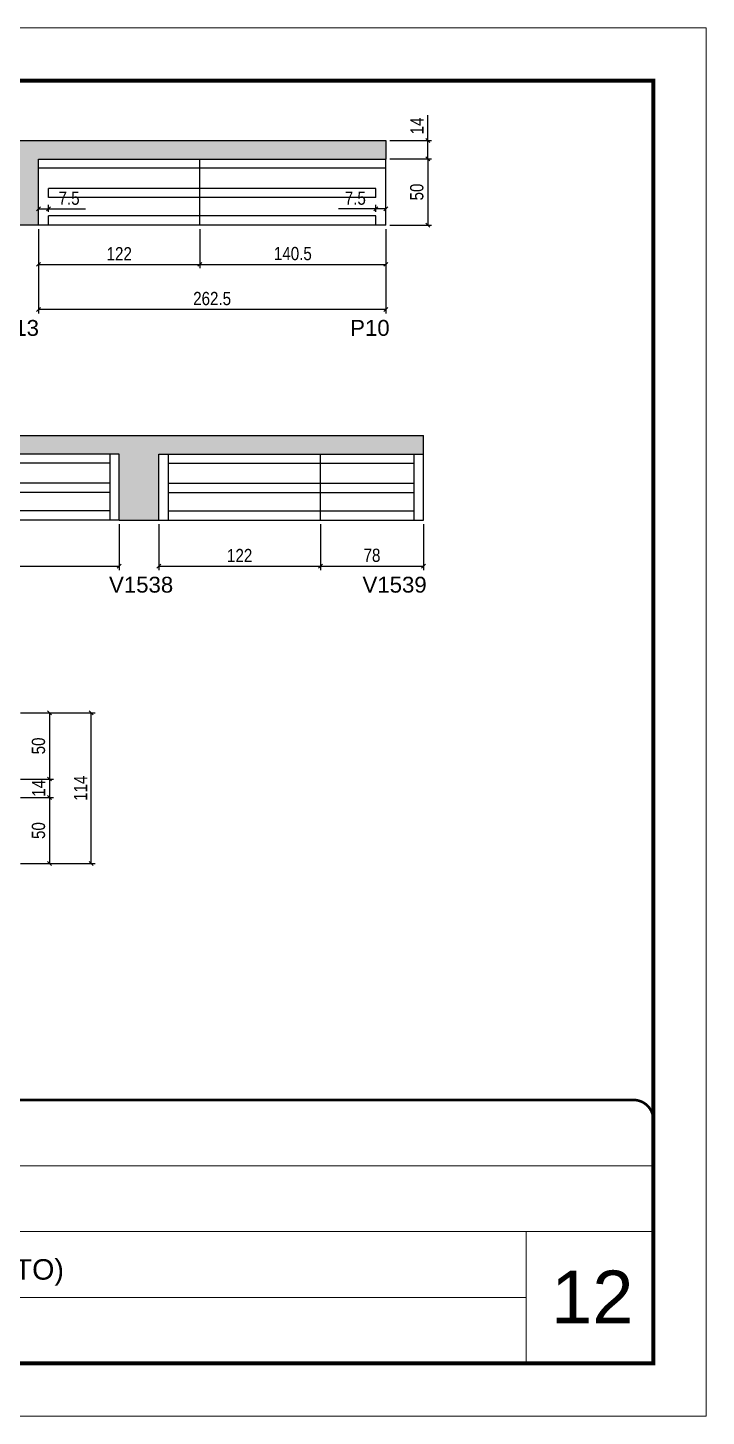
# Model space of a CAD drawing. Extents: x 3309 to 9563, y -2522 to 14608.
# Drawn here: x 9050 to 9563, y 11261 to 12311 of the extents above; entities that cross this region are included whole.
import ezdxf

# ---------------------------------------------------------------- set-up
doc = ezdxf.new("R2010")
doc.units = 0
doc.linetypes.add('CONTINUO', pattern=[0])
doc.linetypes.add('DASHED', pattern=[0.75, 0.5, -0.25])
for name, color, linetype in [('5', 5, 'Continuous'), ('COTA', 241, 'Continuous'), ('Painéis', 200, 'Continuous'), ('SARR_2.2x7', 40, 'Continuous')]:
    doc.layers.add(name, color=color, linetype=linetype)
for name, color, linetype, lineweight in [('CARIMBO', 255, 'Continuous', 9), ('Folhas', 255, 'Continuous', 9), ('SARRAFO DE PRESSAO', 251, 'DASHED', 9)]:
    doc.layers.add(name, color=color, linetype=linetype, lineweight=lineweight)
doc.styles.add('ARIAL', font='arial.ttf')
doc.styles.add('COTA TECNICA', font='techl___.ttf', dxfattribs={"height": 10})
doc.styles.get("Standard").update_dxf_attribs({"font": 'arial.ttf'})
doc.dimstyles.new('PAINEL', dxfattribs={"dimtxt": 10, "dimasz": 3, "dimexe": 3, "dimexo": 3, "dimgap": 3, "dimtad": 1, "dimdec": 1, "dimzin": 12, "dimdsep": 46, "dimtxsty": 'COTA TECNICA', "dimblk1": 'OBLIQUE', "dimblk2": 'OBLIQUE', "dimsah": 1, "dimcen": 0.9, "dimclrd": 4, "dimclre": 4, "dimclrt": 240, "dimadec": 1, "dimazin": 3, "dimtfac": 1, "dimtdec": 1, "dimtmove": 0, "dimatfit": 3, "dimfxl": 1, "dimtolj": 1, "dimtzin": 12, "dimarcsym": 0})

# ---------------------------------------------------------------- blocks, each defined once
blk = doc.blocks.new('9999999999')
at = {"color": 30, "linetype": 'CONTINUO'}
for p, q in [((98564.6, 34379.6), (99584, 34379.6)), ((98564.6, 34329.8), (99488, 34329.8)), ((99584, 34329.8), (99488, 34329.8)), ((99488, 34329.8), (99488, 34230.2)), ((98564.6, 34280), (99488, 34280))]:
    blk.add_line(p, q, dxfattribs=at)
at = {"color": 30, "linetype": 'CONTINUO', "const_width": 2}
blk.add_lwpolyline([(99584, 34230.2), (99584, 34414.4, 0.414214), (99569, 34429.4), (98229, 34429.4, 0.414214), (98214, 34414.4), (98214, 34245.2, 0.414214), (98229, 34230.2), (99584, 34230.2)], format="xyb", dxfattribs=at)
at = {"layer": 'Folhas'}
blk.add_lwpolyline([(98139, 34190.2), (99624, 34190.2), (99624, 35240.2), (98139, 35240.2)], close=True, dxfattribs=at)
at = {"layer": 'Folhas', "color": 30, "const_width": 3}
blk.add_lwpolyline([(98214, 34230.2), (99584, 34230.2), (99584, 35200.2), (98214, 35200.2)], close=True, dxfattribs=at)
at = {"color": 7, "linetype": 'Continuous', "ltscale": 5, "style": 'ARIAL'}
blk.add_text('TIPO (7° AO 21° PAVIMENTO)', height=15.483, dxfattribs=at).set_placement((98837.7, 34293.5))
blk = doc.blocks.new('_Oblique')
at = {"color": 0, "linetype": 'ByBlock', "lineweight": -2}
blk.add_line((-0.5, -0.5), (0.5, 0.5), dxfattribs=at)
blk = doc.blocks.new('*D1714')
at = {"layer": 'COTA', "color": 4, "lineweight": -2, "transparency": 16777216}
for p, q in [((9058.3, 12158.5), (9058.3, 12094.7)), ((9320.8, 12158.5), (9320.8, 12094.7)), ((9320.8, 12097.7), (9058.3, 12097.7))]:
    blk.add_line(p, q, dxfattribs=at)
at = {"layer": 'Defpoints', "color": 0, "transparency": 16777216}
for p in [(9058.3, 12161.5), (9320.8, 12161.5), (9058.3, 12097.7)]:
    blk.add_point(p, dxfattribs=at)
at = {"layer": 'COTA', "color": 4, "lineweight": -2, "transparency": 16777216, "xscale": 3, "yscale": 3, "zscale": 3, "rotation": 180}
blk.add_blockref('_Oblique', (9058.3, 12097.7), dxfattribs=at)
at = {"layer": 'COTA', "color": 4, "lineweight": -2, "transparency": 16777216, "xscale": 3, "yscale": 3, "zscale": 3}
blk.add_blockref('_Oblique', (9320.8, 12097.7), dxfattribs=at)
at = {"layer": 'COTA', "color": 240, "transparency": 16777216, "insert": (9189.5, 12105.9), "char_height": 10, "attachment_point": 5, "style": 'COTA TECNICA'}
blk.add_mtext('\\A1;262.5', dxfattribs=at)
blk = doc.blocks.new('*D1715')
at = {"layer": 'COTA', "color": 4, "lineweight": -2, "transparency": 16777216}
for p, q in [((9058.3, 12158.5), (9058.3, 12128.8)), ((9180.3, 12158.5), (9180.3, 12128.8)), ((9058.3, 12131.8), (9180.3, 12131.8))]:
    blk.add_line(p, q, dxfattribs=at)
at = {"layer": 'Defpoints', "color": 0, "transparency": 16777216}
for p in [(9058.3, 12161.5), (9180.3, 12161.5), (9180.3, 12131.8)]:
    blk.add_point(p, dxfattribs=at)
at = {"layer": 'COTA', "color": 4, "lineweight": -2, "transparency": 16777216, "xscale": 3, "yscale": 3, "zscale": 3, "rotation": 180}
blk.add_blockref('_Oblique', (9058.3, 12131.8), dxfattribs=at)
at = {"layer": 'COTA', "color": 4, "lineweight": -2, "transparency": 16777216, "xscale": 3, "yscale": 3, "zscale": 3}
blk.add_blockref('_Oblique', (9180.3, 12131.8), dxfattribs=at)
at = {"layer": 'COTA', "color": 240, "transparency": 16777216, "insert": (9119.3, 12139.8), "char_height": 10, "attachment_point": 5, "style": 'COTA TECNICA'}
blk.add_mtext('\\A1;122', dxfattribs=at)
blk = doc.blocks.new('*D1716')
at = {"layer": 'COTA', "color": 4, "lineweight": -2, "transparency": 16777216}
for p, q in [((9180.3, 12158.5), (9180.3, 12128.8)), ((9320.8, 12158.5), (9320.8, 12128.8)), ((9180.3, 12131.8), (9320.8, 12131.8))]:
    blk.add_line(p, q, dxfattribs=at)
at = {"layer": 'Defpoints', "color": 0, "transparency": 16777216}
for p in [(9180.3, 12161.5), (9320.8, 12161.5), (9320.8, 12131.8)]:
    blk.add_point(p, dxfattribs=at)
at = {"layer": 'COTA', "color": 4, "lineweight": -2, "transparency": 16777216, "xscale": 3, "yscale": 3, "zscale": 3, "rotation": 180}
blk.add_blockref('_Oblique', (9180.3, 12131.8), dxfattribs=at)
at = {"layer": 'COTA', "color": 4, "lineweight": -2, "transparency": 16777216, "xscale": 3, "yscale": 3, "zscale": 3}
blk.add_blockref('_Oblique', (9320.8, 12131.8), dxfattribs=at)
at = {"layer": 'COTA', "color": 240, "transparency": 16777216, "insert": (9250.5, 12139.9), "char_height": 10, "attachment_point": 5, "style": 'COTA TECNICA'}
blk.add_mtext('\\A1;140.5', dxfattribs=at)
blk = doc.blocks.new('*D1717')
at = {"layer": 'COTA', "color": 4, "lineweight": -2, "transparency": 16777216}
for p, q in [((9323.8, 12211.5), (9355.4, 12211.5)), ((9352.4, 12211.5), (9352.4, 12161.5)), ((9323.8, 12161.5), (9355.4, 12161.5))]:
    blk.add_line(p, q, dxfattribs=at)
at = {"layer": 'Defpoints', "color": 0, "transparency": 16777216}
for p in [(9320.8, 12211.5), (9320.8, 12161.5), (9352.4, 12161.5)]:
    blk.add_point(p, dxfattribs=at)
at = {"layer": 'COTA', "color": 4, "lineweight": -2, "transparency": 16777216, "xscale": 3, "yscale": 3, "zscale": 3}
for p, rotation in [((9352.4, 12211.5), 90), ((9352.4, 12161.5), 270)]:
    blk.add_blockref('_Oblique', p, dxfattribs=dict(at, rotation=rotation))
at = {"layer": 'COTA', "color": 240, "transparency": 16777216, "insert": (9344.2, 12186.5), "char_height": 10, "attachment_point": 5, "rotation": 90, "style": 'COTA TECNICA'}
blk.add_mtext('\\A1;50', dxfattribs=at)
blk = doc.blocks.new('*D1718')
at = {"layer": 'COTA', "color": 4, "lineweight": -2, "transparency": 16777216}
for p, q in [((9352.4, 12225.5), (9352.4, 12244.6)), ((9323.8, 12225.5), (9355.4, 12225.5)), ((9352.4, 12211.5), (9352.4, 12225.5)), ((9323.8, 12211.5), (9355.4, 12211.5))]:
    blk.add_line(p, q, dxfattribs=at)
at = {"layer": 'Defpoints', "color": 0, "transparency": 16777216}
for p in [(9320.8, 12225.5), (9352.4, 12225.5), (9320.8, 12211.5)]:
    blk.add_point(p, dxfattribs=at)
at = {"layer": 'COTA', "color": 4, "lineweight": -2, "transparency": 16777216, "xscale": 3, "yscale": 3, "zscale": 3}
for p, rotation in [((9352.4, 12225.5), 90), ((9352.4, 12211.5), 270)]:
    blk.add_blockref('_Oblique', p, dxfattribs=dict(at, rotation=rotation))
at = {"layer": 'COTA', "color": 240, "transparency": 16777216, "insert": (9344.3, 12236.5), "char_height": 10, "attachment_point": 5, "rotation": 90, "style": 'COTA TECNICA'}
blk.add_mtext('\\A1;14', dxfattribs=at)
blk = doc.blocks.new('*D1720')
at = {"layer": 'COTA', "color": 4, "lineweight": -2, "transparency": 16777216}
for p, q in [((9313.3, 12173.7), (9285.1, 12173.7)), ((9313.3, 12171.5), (9313.3, 12176.7)), ((9320.8, 12173.7), (9313.3, 12173.7)), ((9320.8, 12171.5), (9320.8, 12176.7))]:
    blk.add_line(p, q, dxfattribs=at)
at = {"layer": 'Defpoints', "color": 0, "transparency": 16777216}
for p in [(9313.3, 12173.7), (9313.3, 12168.5), (9320.8, 12168.5)]:
    blk.add_point(p, dxfattribs=at)
at = {"layer": 'COTA', "color": 4, "lineweight": -2, "transparency": 16777216, "xscale": 3, "yscale": 3, "zscale": 3, "rotation": 180}
blk.add_blockref('_Oblique', (9313.3, 12173.7), dxfattribs=at)
at = {"layer": 'COTA', "color": 4, "lineweight": -2, "transparency": 16777216, "xscale": 3, "yscale": 3, "zscale": 3}
blk.add_blockref('_Oblique', (9320.8, 12173.7), dxfattribs=at)
at = {"layer": 'COTA', "color": 240, "transparency": 16777216, "insert": (9297.7, 12181.8), "char_height": 10, "attachment_point": 5, "style": 'COTA TECNICA'}
blk.add_mtext('\\A1;7.5', dxfattribs=at)
blk = doc.blocks.new('*D1722')
at = {"layer": 'COTA', "color": 4, "lineweight": -2, "transparency": 16777216}
for p, q in [((9058.3, 12171.5), (9058.3, 12176.7)), ((9058.3, 12173.7), (9065.8, 12173.7)), ((9065.8, 12171.5), (9065.8, 12176.7)), ((9065.8, 12173.7), (9093.9, 12173.7))]:
    blk.add_line(p, q, dxfattribs=at)
at = {"layer": 'Defpoints', "color": 0, "transparency": 16777216}
for p in [(9065.8, 12173.7), (9058.3, 12168.5), (9065.8, 12168.5)]:
    blk.add_point(p, dxfattribs=at)
at = {"layer": 'COTA', "color": 4, "lineweight": -2, "transparency": 16777216, "xscale": 3, "yscale": 3, "zscale": 3, "rotation": 180}
blk.add_blockref('_Oblique', (9058.3, 12173.7), dxfattribs=at)
at = {"layer": 'COTA', "color": 4, "lineweight": -2, "transparency": 16777216, "xscale": 3, "yscale": 3, "zscale": 3}
blk.add_blockref('_Oblique', (9065.8, 12173.7), dxfattribs=at)
at = {"layer": 'COTA', "color": 240, "transparency": 16777216, "insert": (9081.4, 12181.8), "char_height": 10, "attachment_point": 5, "style": 'COTA TECNICA'}
blk.add_mtext('\\A1;7.5', dxfattribs=at)
blk = doc.blocks.new('*D1725')
at = {"layer": 'COTA', "color": 4, "lineweight": -2, "transparency": 16777216}
for p, q in [((8875.3, 11935.4), (8875.3, 11900.6)), ((9119.3, 11935.4), (9119.3, 11900.6)), ((8875.3, 11903.6), (9119.3, 11903.6))]:
    blk.add_line(p, q, dxfattribs=at)
at = {"layer": 'Defpoints', "color": 0, "transparency": 16777216}
for p in [(8875.3, 11938.4, 0), (9119.3, 11938.4, 0), (9119.3, 11903.6)]:
    blk.add_point(p, dxfattribs=at)
at = {"layer": 'COTA', "color": 4, "lineweight": -2, "transparency": 16777216, "xscale": 3, "yscale": 3, "zscale": 3, "rotation": 180}
blk.add_blockref('_Oblique', (8875.3, 11903.6), dxfattribs=at)
at = {"layer": 'COTA', "color": 4, "lineweight": -2, "transparency": 16777216, "xscale": 3, "yscale": 3, "zscale": 3}
blk.add_blockref('_Oblique', (9119.3, 11903.6), dxfattribs=at)
at = {"layer": 'COTA', "color": 240, "transparency": 16777216, "insert": (8997.3, 11911.6), "char_height": 10, "attachment_point": 5, "style": 'COTA TECNICA'}
blk.add_mtext('\\A1;244', dxfattribs=at)
blk = doc.blocks.new('*D1731')
at = {"layer": 'COTA', "color": 4, "lineweight": -2, "transparency": 16777216}
for p, q in [((9149.3, 11935.4), (9149.3, 11900.6)), ((9271.3, 11935.4), (9271.3, 11900.6)), ((9149.3, 11903.6), (9271.3, 11903.6))]:
    blk.add_line(p, q, dxfattribs=at)
at = {"layer": 'Defpoints', "color": 0, "transparency": 16777216}
for p in [(9149.3, 11938.4), (9271.3, 11938.4), (9271.3, 11903.6)]:
    blk.add_point(p, dxfattribs=at)
at = {"layer": 'COTA', "color": 4, "lineweight": -2, "transparency": 16777216, "xscale": 3, "yscale": 3, "zscale": 3, "rotation": 180}
blk.add_blockref('_Oblique', (9149.3, 11903.6), dxfattribs=at)
at = {"layer": 'COTA', "color": 4, "lineweight": -2, "transparency": 16777216, "xscale": 3, "yscale": 3, "zscale": 3}
blk.add_blockref('_Oblique', (9271.3, 11903.6), dxfattribs=at)
at = {"layer": 'COTA', "color": 240, "transparency": 16777216, "insert": (9210.3, 11911.6), "char_height": 10, "attachment_point": 5, "style": 'COTA TECNICA'}
blk.add_mtext('\\A1;122', dxfattribs=at)
blk = doc.blocks.new('*D1732')
at = {"layer": 'COTA', "color": 4, "lineweight": -2, "transparency": 16777216}
for p, q in [((9271.3, 11935.4), (9271.3, 11900.6)), ((9349.3, 11935.4), (9349.3, 11900.6)), ((9271.3, 11903.6), (9349.3, 11903.6))]:
    blk.add_line(p, q, dxfattribs=at)
at = {"layer": 'Defpoints', "color": 0, "transparency": 16777216}
for p in [(9271.3, 11938.4), (9349.3, 11938.4), (9349.3, 11903.6)]:
    blk.add_point(p, dxfattribs=at)
at = {"layer": 'COTA', "color": 4, "lineweight": -2, "transparency": 16777216, "xscale": 3, "yscale": 3, "zscale": 3, "rotation": 180}
blk.add_blockref('_Oblique', (9271.3, 11903.6), dxfattribs=at)
at = {"layer": 'COTA', "color": 4, "lineweight": -2, "transparency": 16777216, "xscale": 3, "yscale": 3, "zscale": 3}
blk.add_blockref('_Oblique', (9349.3, 11903.6), dxfattribs=at)
at = {"layer": 'COTA', "color": 240, "transparency": 16777216, "insert": (9310.3, 11911.7), "char_height": 10, "attachment_point": 5, "style": 'COTA TECNICA'}
blk.add_mtext('\\A1;78', dxfattribs=at)
blk = doc.blocks.new('*D1740')
at = {"layer": 'COTA', "color": 4, "lineweight": -2, "transparency": 16777216}
for p, q in [((9044.8, 11792.6), (9069.5, 11792.6)), ((9066.5, 11792.6), (9066.5, 11742.6)), ((9044.8, 11742.6), (9069.5, 11742.6))]:
    blk.add_line(p, q, dxfattribs=at)
at = {"layer": 'Defpoints', "color": 0, "transparency": 16777216}
for p in [(9041.8, 11792.6), (9041.8, 11742.6), (9066.5, 11742.6)]:
    blk.add_point(p, dxfattribs=at)
at = {"layer": 'COTA', "color": 4, "lineweight": -2, "transparency": 16777216, "xscale": 3, "yscale": 3, "zscale": 3}
for p, rotation in [((9066.5, 11792.6), 90), ((9066.5, 11742.6), 270)]:
    blk.add_blockref('_Oblique', p, dxfattribs=dict(at, rotation=rotation))
at = {"layer": 'COTA', "color": 240, "transparency": 16777216, "insert": (9058.3, 11767.6), "char_height": 10, "attachment_point": 5, "rotation": 90, "style": 'COTA TECNICA'}
blk.add_mtext('\\A1;50', dxfattribs=at)
blk = doc.blocks.new('*D1741')
at = {"layer": 'COTA', "color": 4, "lineweight": -2, "transparency": 16777216}
for p, q in [((9044.8, 11792.6), (9101.1, 11792.6)), ((9098.1, 11678.6), (9098.1, 11792.6)), ((9044.8, 11678.6), (9101.1, 11678.6))]:
    blk.add_line(p, q, dxfattribs=at)
at = {"layer": 'Defpoints', "color": 0, "transparency": 16777216}
for p in [(9041.8, 11792.6), (9098.1, 11792.6), (9041.8, 11678.6)]:
    blk.add_point(p, dxfattribs=at)
at = {"layer": 'COTA', "color": 4, "lineweight": -2, "transparency": 16777216, "xscale": 3, "yscale": 3, "zscale": 3}
for p, rotation in [((9098.1, 11792.6), 90), ((9098.1, 11678.6), 270)]:
    blk.add_blockref('_Oblique', p, dxfattribs=dict(at, rotation=rotation))
at = {"layer": 'COTA', "color": 240, "transparency": 16777216, "insert": (9090.1, 11735.6), "char_height": 10, "attachment_point": 5, "rotation": 90, "style": 'COTA TECNICA'}
blk.add_mtext('\\A1;114', dxfattribs=at)
blk = doc.blocks.new('*D1742')
at = {"layer": 'COTA', "color": 4, "lineweight": -2, "transparency": 16777216}
for p, q in [((9044.8, 11728.6), (9069.5, 11728.6)), ((9066.5, 11728.6), (9066.5, 11678.6)), ((9044.8, 11678.6), (9069.5, 11678.6))]:
    blk.add_line(p, q, dxfattribs=at)
at = {"layer": 'Defpoints', "color": 0, "transparency": 16777216}
for p in [(9041.8, 11728.6), (9041.8, 11678.6), (9066.5, 11678.6)]:
    blk.add_point(p, dxfattribs=at)
at = {"layer": 'COTA', "color": 4, "lineweight": -2, "transparency": 16777216, "xscale": 3, "yscale": 3, "zscale": 3}
for p, rotation in [((9066.5, 11728.6), 90), ((9066.5, 11678.6), 270)]:
    blk.add_blockref('_Oblique', p, dxfattribs=dict(at, rotation=rotation))
at = {"layer": 'COTA', "color": 240, "transparency": 16777216, "insert": (9058.3, 11703.6), "char_height": 10, "attachment_point": 5, "rotation": 90, "style": 'COTA TECNICA'}
blk.add_mtext('\\A1;50', dxfattribs=at)
blk = doc.blocks.new('*D1743')
at = {"layer": 'COTA', "color": 4, "lineweight": -2, "transparency": 16777216}
for p, q in [((9044.8, 11742.6), (9069.5, 11742.6)), ((9066.5, 11742.6), (9066.5, 11728.6)), ((9044.8, 11728.6), (9069.5, 11728.6))]:
    blk.add_line(p, q, dxfattribs=at)
at = {"layer": 'Defpoints', "color": 0, "transparency": 16777216}
for p in [(9041.8, 11742.6), (9041.8, 11728.6), (9066.5, 11728.6)]:
    blk.add_point(p, dxfattribs=at)
at = {"layer": 'COTA', "color": 4, "lineweight": -2, "transparency": 16777216, "xscale": 3, "yscale": 3, "zscale": 3}
for p, rotation in [((9066.5, 11742.6), 90), ((9066.5, 11728.6), 270)]:
    blk.add_blockref('_Oblique', p, dxfattribs=dict(at, rotation=rotation))
at = {"layer": 'COTA', "color": 240, "transparency": 16777216, "insert": (9058.4, 11735.6), "char_height": 10, "attachment_point": 5, "rotation": 90, "style": 'COTA TECNICA'}
blk.add_mtext('\\A1;14', dxfattribs=at)

msp = doc.modelspace()

# ---------------------------------------------------------------- hatches: boundary and pattern name
at = {"layer": 'COTA'}
h = msp.add_hatch(dxfattribs=at)
h.set_pattern_fill('AR-CONC', color=256, scale=0.03)
h.set_pattern_definition([(50, (-23.123, 0), (5.4655401, -0.4781726), [0.5715, -6.2865]), (355, (-23.123, 0), (-1.0573026, 5.7317054), [0.4572, -5.0292175]), (100.451445, (-22.668, -0.04), (4.4082374, 5.2535326), [0.4857003, -5.3427073]), (46.1842, (-23.123, 1.524), (8.1323712, -1.2612698), [0.85725, -9.42975]), (96.63556, (-22.4455, 1.419), (7.122124, 7.4227837), [0.7285507, -8.0140682]), (351.18415, (-23.123, 1.524), (7.122124, 7.4227837), [0.685799, -7.543792]), (21, (-22.361, 1.143), (4.5484317, -3.067956), [0.5715, -6.2865]), (326, (-22.361, 1.143), (1.8540609, 5.525639), [0.4572, -5.0292]), (71.451445, (-21.982, 0.8873), (6.4024926, 2.457683), [0.4857003, -5.3426981]), (37.5, (-23.1232, 0), (0.0926581, 2.53665117), [0, -4.96824, 0, -5.1054, 0, -5.04825]), (7.5, (-23.1232, 0), (2.00458988, 3.00541724), [0, -2.91084, 0, -4.85394, 0, -1.92405]), (327.5, (-24.8225, 0), (4.06771786, -0.17186232), [0, -1.905, 0, -5.9436, 0, -7.8867]), (317.5, (-25.5845, 0), (4.44387544, 0.7627947), [0, -2.4765, 0, -3.94716, 0, -5.6007])])
h.paths.add_polyline_path([(9028.28, 12161.46), (9058.28, 12161.46), (9058.28, 12211.46), (9320.78, 12211.46), (9320.78, 12225.46), (8665.78, 12225.46), (8665.78, 12161.46), (8695.78, 12161.46), (8695.78, 12211.46), (9028.28, 12211.46)])
h = msp.add_hatch(dxfattribs=at)
h.set_pattern_fill('AR-CONC', color=256, scale=0.03)
h.set_pattern_definition([(50, (38.377, -55.5805), (5.4655401, -0.4781726), [0.5715, -6.2865]), (355, (38.377, -55.5805), (-1.0573026, 5.7317054), [0.4572, -5.0292175]), (100.451445, (38.832, -55.6203), (4.4082374, 5.2535326), [0.4857003, -5.3427073]), (46.1842, (38.377, -54.0565), (8.1323712, -1.2612698), [0.85725, -9.42975]), (96.63556, (39.0545, -54.1616), (7.122124, 7.4227837), [0.7285507, -8.0140682]), (351.18415, (38.377, -54.0565), (7.122124, 7.4227837), [0.685799, -7.543792]), (21, (39.139, -54.4375), (4.5484317, -3.067956), [0.5715, -6.2865]), (326, (39.139, -54.4375), (1.8540609, 5.525639), [0.4572, -5.0292]), (71.451445, (39.518, -54.693), (6.4024926, 2.457683), [0.4857003, -5.3426981]), (37.5, (38.3768, -55.5805), (0.0926581, 2.53665117), [0, -4.96824, 0, -5.1054, 0, -5.04825]), (7.5, (38.3768, -55.5805), (2.00458988, 3.00541724), [0, -2.91084, 0, -4.85394, 0, -1.92405]), (327.5, (36.6775, -55.5805), (4.06771786, -0.17186232), [0, -1.905, 0, -5.9436, 0, -7.8867]), (317.5, (35.9155, -55.5805), (4.4438754, 0.7627947), [0, -2.4765, 0, -3.94716, 0, -5.6007])])
h.paths.add_polyline_path([(9119.28, 11938.35), (9149.28, 11938.35), (9149.28, 11988.35), (9349.28, 11988.35), (9349.28, 12002.35), (8542.78, 12002.35), (8542.78, 11988.35), (9119.28, 11988.35)])

# ---------------------------------------------------------------- linework, layer by layer
for p, q in [((8665.78, 12225.46), (9320.78, 12225.46)), ((9320.78, 12225.46), (9320.78, 12211.46)), ((9058.28, 12161.46), (9028.28, 12161.46)), ((8542.78, 12002.35), (9349.28, 12002.35)), ((9349.28, 11988.35), (9349.28, 12002.35)), ((9119.28, 11938.35), (9149.28, 11938.35))]:
    msp.add_line(p, q, dxfattribs=at)
at = {"layer": 'Painéis', "linetype": 'ByBlock'}
for p, q in [((9058.28, 12161.46), (9058.28, 12211.46)), ((9058.28, 12211.46), (9320.78, 12211.46)), ((9180.28, 12161.46), (9180.28, 12211.46)), ((9320.78, 12161.46), (9320.78, 12211.46)), ((9320.78, 12161.46), (9058.28, 12161.46)), ((9119.28, 11988.35), (8542.78, 11988.35)), ((9119.28, 11938.35), (9119.28, 11988.35)), ((9149.28, 11988.35), (9349.28, 11988.35)), ((9149.28, 11938.35), (9149.28, 11988.35)), ((9271.28, 11938.35), (9271.28, 11988.35)), ((9349.28, 11938.35), (9349.28, 11988.35)), ((9119.28, 11938.35), (8542.78, 11938.35)), ((9149.28, 11938.35), (9349.28, 11938.35))]:
    msp.add_line(p, q, dxfattribs=at)
at = {"layer": 'SARR_2.2x7', "linetype": 'Continuous'}
for p, q in [((9320.78, 12204.46), (9058.28, 12204.46)), ((9313.28, 12189.26), (9065.78, 12189.26)), ((9065.78, 12182.26), (9065.78, 12189.26)), ((9313.28, 12182.26), (9065.78, 12182.26)), ((9313.28, 12182.26), (9313.28, 12189.26)), ((9065.78, 12161.46), (9065.78, 12168.46)), ((9313.28, 12168.46), (9065.78, 12168.46)), ((9313.28, 12161.46), (9313.28, 12168.46)), ((9112.28, 11981.35), (8875.28, 11981.35)), ((9112.28, 11988.35), (9112.28, 11938.35)), ((9156.28, 11988.35), (9156.28, 11938.35)), ((9156.28, 11981.35), (9271.28, 11981.35)), ((9271.28, 11981.35), (9342.28, 11981.35)), ((9342.28, 11938.35), (9342.28, 11988.35)), ((9112.28, 11966.37), (8875.28, 11966.37)), ((9156.28, 11966.37), (9271.28, 11966.37)), ((9271.28, 11966.37), (9342.28, 11966.37)), ((9112.28, 11959.37), (8875.28, 11959.37)), ((9156.28, 11959.37), (9271.28, 11959.37)), ((9271.28, 11959.37), (9342.28, 11959.37)), ((9112.28, 11945.35), (8875.28, 11945.35)), ((9156.28, 11945.35), (9271.28, 11945.35)), ((9271.28, 11945.35), (9342.28, 11945.35))]:
    msp.add_line(p, q, dxfattribs=at)

# ---------------------------------------------------------------- block references
at = {"layer": 'SARRAFO DE PRESSAO', "color": 6, "linetype": 'ByBlock'}
msp.add_blockref('9999999999', (-90061.11, -22929.5), dxfattribs=at)

# ---------------------------------------------------------------- texts
at = {"layer": '5', "linetype": 'Continuous'}
for s, p in [('P13', (9028.83, 12077.74)), ('P10', (9293.82, 12077.74)), ('V1538', (9111.6, 11883.55)), ('V1539', (9303.16, 11883.55))]:
    msp.add_text(s, height=12, rotation=0.00004, dxfattribs=at).set_placement(p)
at = {"layer": 'CARIMBO', "style": 'ARIAL'}
msp.add_text('12', height=40, dxfattribs=at).set_placement((9445.73, 11330.85))

# ---------------------------------------------------------------- dimensions: what is measured, and where the dimension line sits
at = {"layer": 'COTA'}
for base, p1, p2, angle, picture, middle in [((9352.36, 12225.46), (9320.78, 12211.46), (9320.78, 12225.46), 90, '*D1718', (9344.28, 12236.52)), ((9352.36, 12161.46), (9320.78, 12211.46), (9320.78, 12161.46), 90, '*D1717', (9344.25, 12186.46)), ((9065.78, 12173.73), (9058.28, 12168.46), (9065.78, 12168.46), 180, '*D1722', (9081.36, 12181.84)), ((9066.45, 11742.55), (9041.78, 11792.55), (9041.78, 11742.55), 90, '*D1740', (9058.34, 11767.55)), ((9098.13, 11792.55), (9041.78, 11678.55), (9041.78, 11792.55), 90, '*D1741', (9090.06, 11735.55)), ((9066.45, 11678.55), (9041.78, 11728.55), (9041.78, 11678.55), 90, '*D1742', (9058.34, 11703.55))]:
    dim = msp.add_linear_dim(base=base, p1=p1, p2=p2, angle=angle, dimstyle='PAINEL', dxfattribs=at)
    dim.commit()
    dim.dimension.update_dxf_attribs({"geometry": picture, "text_midpoint": middle})
for base, p1, p2, picture, middle in [((9313.28, 12173.73), (9320.78, 12168.46), (9313.28, 12168.46), '*D1720', (9297.71, 12181.84)), ((9058.28, 12097.75), (9320.78, 12161.46), (9058.28, 12161.46), '*D1714', (9189.53, 12105.86)), ((9180.28, 12131.78), (9058.28, 12161.46), (9180.28, 12161.46), '*D1715', (9119.28, 12139.83)), ((9320.78, 12131.78), (9180.28, 12161.46), (9320.78, 12161.46), '*D1716', (9250.53, 12139.89)), ((9119.28, 11903.57, 0), (8875.28, 11938.35), (9119.28, 11938.35), '*D1725', (8997.28, 11911.64, 0)), ((9271.28, 11903.57), (9149.28, 11938.35), (9271.28, 11938.35), '*D1731', (9210.28, 11911.62))]:
    dim = msp.add_linear_dim(base=base, p1=p1, p2=p2, dimstyle='PAINEL', dxfattribs=at)
    dim.commit()
    dim.dimension.update_dxf_attribs({"geometry": picture, "text_midpoint": middle})
dim = msp.add_linear_dim(base=(9349.28, 11903.57), p1=(9271.28, 11938.35), p2=(9349.28, 11938.35), dimstyle='PAINEL', override={"dimtmove": 1}, dxfattribs=at)
dim.commit()
dim.dimension.update_dxf_attribs({"geometry": '*D1732', "text_midpoint": (9310.28, 11911.66)})
dim = msp.add_linear_dim(base=(9066.45, 11728.55), p1=(9041.78, 11742.55), p2=(9041.78, 11728.55), angle=90, dimstyle='PAINEL', dxfattribs=at)
dim.commit()
dim.dimension.update_dxf_attribs({"geometry": '*D1743', "text_midpoint": (9066.45, 11735.55), "dimtype": 160})

doc.saveas('drawing.dxf')
